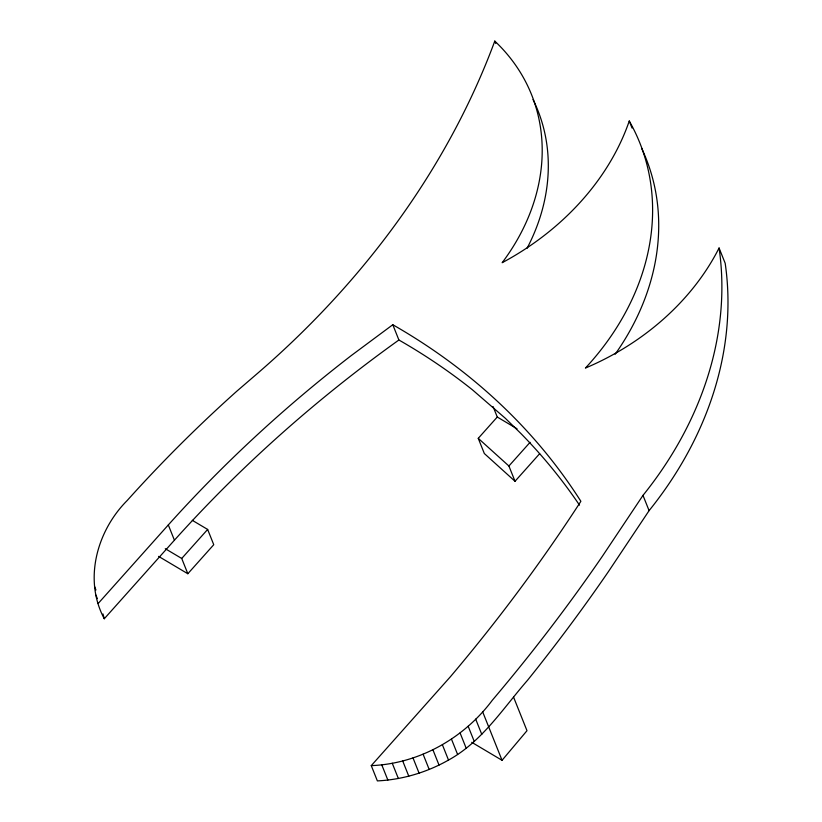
<?xml version="1.0" encoding="UTF-8"?>
<svg xmlns="http://www.w3.org/2000/svg" width="822" height="822" viewBox="0 0 822 822"><rect width="100%" height="100%" fill="white"/><g stroke="black" fill="none" stroke-linecap="round" stroke-linejoin="round"><path stroke-width="1.23" d="M719.075 247.997A397.416 319.871 -21.8 0 1 642.989 495.378L602.434 556.175A1757.015 1414.21 -21.8 0 1 492.296 700.272C463.896 738.3 418.984 763.761 371.267 765.631L377.37 780.9C402.307 779.708 426.834 772.382 448.514 760.073C482.041 741.68 503.043 708.317 527.519 680.287A1757.015 1414.21 -21.8 0 0 608.537 571.444L649.092 510.637A397.416 319.871 -21.8 0 0 725.179 263.266L719.075 247.997A236.12 190.057 -21.8 0 1 585.428 368.061A272.195 219.094 -21.8 0 0 629.262 121.019L632.077 128.068M471.746 742.307L502.057 760.309L526.994 730.696L513.586 697.169M98.178 603.482L168.315 524.939L174.418 540.208L104.281 618.75C83.269 579.664 97.027 530.673 127.184 500.526A1274.778 1026.062 -21.8 0 1 236.757 391.251L256.916 373.897A827.302 665.882 -21.8 0 0 494.782 41.1L495.717 43.453M207.647 529.44L213.751 544.709L187.827 573.735L181.724 558.467L207.647 529.44L192.297 520.326M539.653 453.693L515.024 481.281L484.333 453.528L478.25 438.332L497.269 417.031L493.087 406.571M515.024 481.281L508.91 466.012L530.077 442.318M371.267 765.631L450.22 676.948A1701.612 1369.616 -21.8 0 0 580.887 501.317A746.982 601.242 -21.8 0 0 392.793 324.731L351.528 355.371A1218.255 980.564 -21.8 0 0 168.315 524.939M497.269 417.031L517.017 428.755M165.273 548.695L181.724 558.467M158.605 556.381L187.827 573.735M478.25 438.332L508.91 466.012M642.989 495.378L649.092 510.637M392.793 324.731L398.896 340A746.982 601.242 -21.8 0 1 472.455 389.834L505.396 418.347L520.829 433.451A746.982 601.242 -21.8 0 1 579.51 505.16M482.535 711.513L502.057 760.309M475.681 719.116L481.784 734.385M468.18 726.299L474.294 741.557M460.104 732.998L466.208 748.267M451.494 739.183L457.597 754.452M442.411 744.804L448.514 760.073M432.927 749.818L439.03 765.087M423.094 754.195L429.197 769.464M412.993 757.905L419.097 773.173M402.688 760.925L408.791 776.194M392.248 763.227L398.351 778.496M381.747 764.799L387.861 780.068M94.54 586.466L95.948 589.991M95.927 595.087L97.335 598.611M102.997 613.952L104.281 618.75M174.428 540.208A1218.153 980.482 -21.8 0 1 398.896 340M494.782 41.1A225.66 181.631 -21.8 0 1 502.15 262.721A249.405 200.743 -21.8 0 0 629.262 121.019M533.005 99.503A225.66 181.631 -21.8 0 1 527.036 248.336M641.643 148.35A272.195 219.094 -21.8 0 1 615.144 354.261"/></g></svg>
